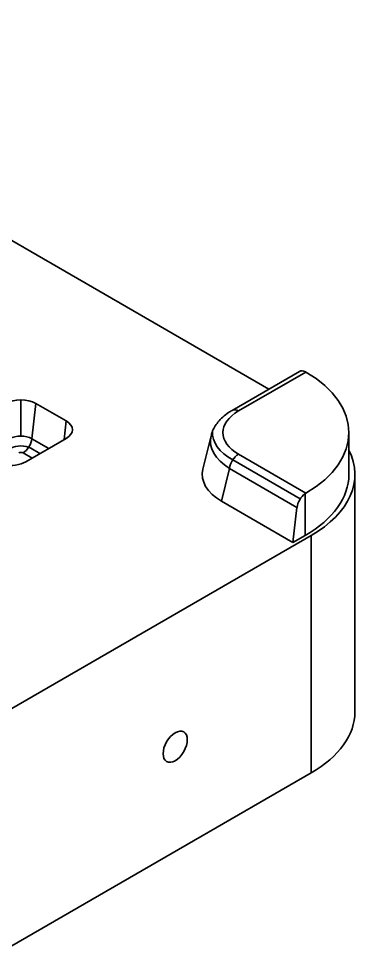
# Model space of a CAD drawing. Header units: millimetres. Extents: x 2742 to 8552, y -10326 to 2528.
# Drawn here: x 4308.3 to 4348.7, y -3780.8 to -3671.2 of the extents above; entities that cross this region are included whole.
import ezdxf

# ---------------------------------------------------------------- set-up
doc = ezdxf.new("R2010")
doc.units = ezdxf.units.MM
doc.layers.add('core', color=7, linetype='Continuous', lineweight=20)

msp = doc.modelspace()

# ---------------------------------------------------------------- linework, layer by layer
at = {"layer": 'core', "color": 7, "linetype": 'Continuous', "lineweight": 35}
for p, q in [((4262.573, -3671.155), (4337.593, -3714.468)), ((4341.173, -3712.403), (4333.279, -3716.96)), ((4341.922, -3712.477), (4334.029, -3717.035)), ((4308.553, -3719.964), (4308.553, -3715.737)), ((4310.321, -3716.16), (4309.853, -3720.275)), ((4313.857, -3718.201), (4310.321, -3716.16)), ((4313.857, -3718.201), (4313.608, -3720.386)), ((4346.944, -3724.46), (4346.944, -3719.561)), ((4309.119, -3722.978), (4313.857, -3720.243)), ((4309.853, -3720.275), (4311.827, -3721.414)), ((4330.808, -3719.939), (4329.856, -3723.849)), ((4309.721, -3721.401), (4310.785, -3722.016)), ((4309.863, -3722.548), (4308.803, -3721.936)), ((4333.351, -3722.762), (4341.245, -3727.319)), ((4334.029, -3722.088), (4341.922, -3726.645)), ((4332.978, -3723.749), (4332.042, -3727.594)), ((4340.872, -3728.306), (4332.978, -3723.749)), ((4347.651, -3752.221), (4347.651, -3724.46)), ((4341.818, -3731.605), (4341.818, -3726.712)), ((4332.042, -3727.594), (4340.404, -3732.421)), ((4340.404, -3732.421), (4340.872, -3728.306)), ((4342.526, -3731.605), (4268.279, -3774.471)), ((4340.404, -3732.421), (4341.818, -3731.605)), ((4342.526, -3731.605), (4342.526, -3759.366)), ((4268.279, -3802.232), (4342.526, -3759.366))]:
    msp.add_line(p, q, dxfattribs=at)
for centre, major_axis, ratio, start_param, end_param in [((4341.923, -3713.702), (-0.75, 1.299), 0.5773503, 5.596062, 6.283169), ((4329.444, -3719.561), (-17.5, 0), 0.5773503, 2.3646046, 3.9185807), ((4308.553, -3717.181), (-2.5, 0), 0.5773503, 3.9269908, 5.4977871), ((4338.578, -3719.561), (6.372, 0), 0.5662737, 2.3658797, 3.9173056), ((4334.029, -3718.259), (0.75, -1.299), 0.5773503, 2.3561945, 3.1417725), ((4312.089, -3719.222), (-2.5, 0), 0.5773503, 2.3561945, 3.9269908), ((4338.876, -3719.561), (7.902, 0), 0.5662737, 3.1065075, 3.9382107), ((4308.553, -3721.025), (1.838, 0), 0.5773503, 0.7853982, 2.3561945), ((4308.803, -3720.711), (0.75, 1.299), 0.5773503, 3.9269908, 5.3581608), ((4338.578, -3720.786), (-7.841, 0.354), 0.5696877, 6.1683203, 7.0845829), ((4308.553, -3722.08), (1.657, 0), 0.5773503, 0.7889712, 2.3526215), ((4330.151, -3724.46), (-17.5, 0), 0.5773503, 2.3561945, 3.4268149), ((4308.553, -3722.08), (-0.353, 0), 0.5773503, 3.9269908, 5.4977871), ((4334.029, -3723.313), (0.75, 1.299), 0.5773503, 0.7853982, 2.2165682), ((4307.351, -3721.958), (-2.5, 0), 0.5773503, 1.2616119, 2.3561945), ((4337.684, -3724.46), (7.902, 0), 0.5662737, 3.0046309, 3.9173056), ((4329.444, -3724.46), (17.5, 0), 0.5773503, 5.4977871, 6.2831853), ((4341.923, -3727.87), (0.75, 1.299), 0.5773503, 0.883673, 2.2165682), ((4330.151, -3752.221), (17.5, 0), 0.5773503, 5.4977871, 6.2831853)]:
    msp.add_ellipse(centre, major_axis=major_axis, ratio=ratio, start_param=start_param, end_param=end_param, dxfattribs=at)
msp.add_ellipse((4326.616, -3756.304), major_axis=(-1, -1.732), ratio=0.5773503, dxfattribs=at)
for points in [[(4341.818, -3712.423), (4341.853, -3712.439), (4341.888, -3712.457), (4341.922, -3712.477)], [(4341.922, -3726.645), (4341.887, -3726.666), (4341.853, -3726.688), (4341.818, -3726.712)]]:
    msp.add_open_spline(points, degree=3, dxfattribs=at)
msp.add_open_spline([(4333.279, -3716.96), (4333.139, -3717.041), (4332.752, -3717.282), (4332.174, -3717.727), (4331.622, -3718.302), (4331.209, -3718.905), (4330.945, -3719.44), (4330.856, -3719.786), (4330.83, -3719.92)], degree=3, knots=[0, 0, 0, 0, 0.1138735, 0.3248705, 0.5346653, 0.7168316, 0.8925436, 1, 1, 1, 1], dxfattribs=at)

doc.saveas('drawing.dxf')
